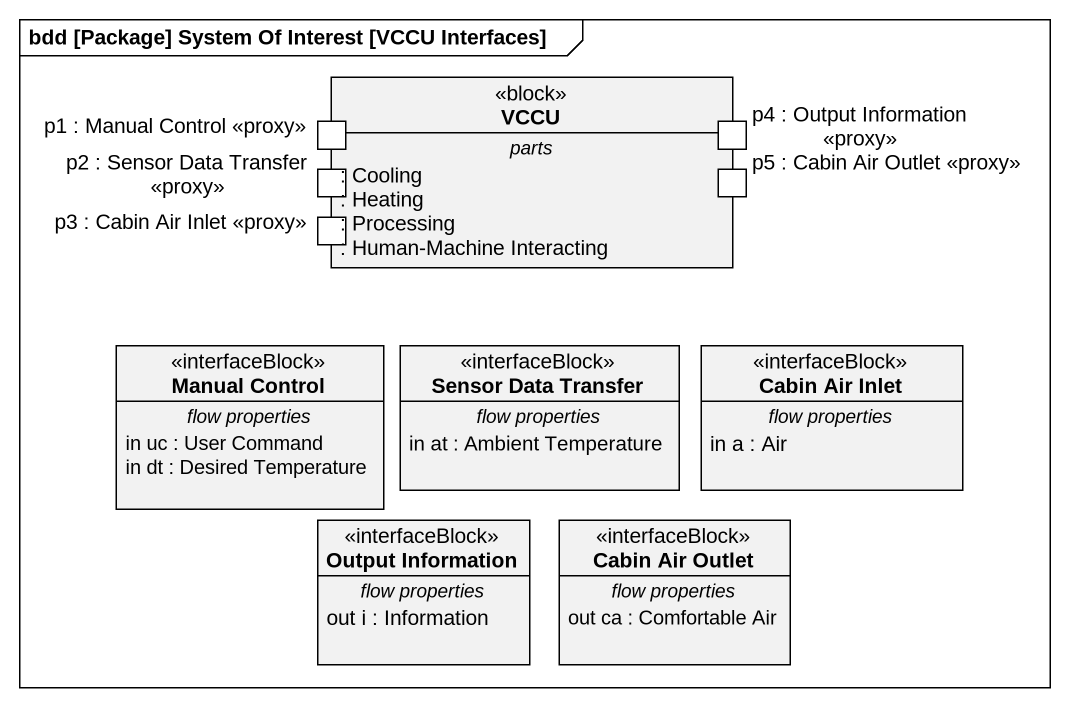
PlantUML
@startuml
mainframe bdd [Package] System Of Interest [VCCU Interfaces]
hide circle
hide empty members
class VCCU <<block>> {
  -- parts --
  : Cooling
  : Heating
  : Processing
  : Human-Machine Interacting
  -- ports --
  p1 : Manual Control <<proxy>>
  p2 : Sensor Data Transfer <<proxy>>
  p3 : Cabin Air Inlet <<proxy>>
  p4 : Output Information <<proxy>>
  p5 : Cabin Air Outlet <<proxy>>
}
class "Manual Control" as Manual_Control <<interfaceBlock>> {
  -- flow properties --
  in uc : User Command
  in dt : Desired Temperature
}
class "Sensor Data Transfer" as Sensor_Data_Transfer <<interfaceBlock>> {
  -- flow properties --
  in at : Ambient Temperature
}
class "Cabin Air Inlet" as Cabin_Air_Inlet <<interfaceBlock>> {
  -- flow properties --
  in a : Air
}
class "Output Information" as Output_Information <<interfaceBlock>> {
  -- flow properties --
  out i : Information
}
class "Cabin Air Outlet" as Cabin_Air_Outlet <<interfaceBlock>> {
  -- flow properties --
  out ca : Comfortable Air
}
@enduml
